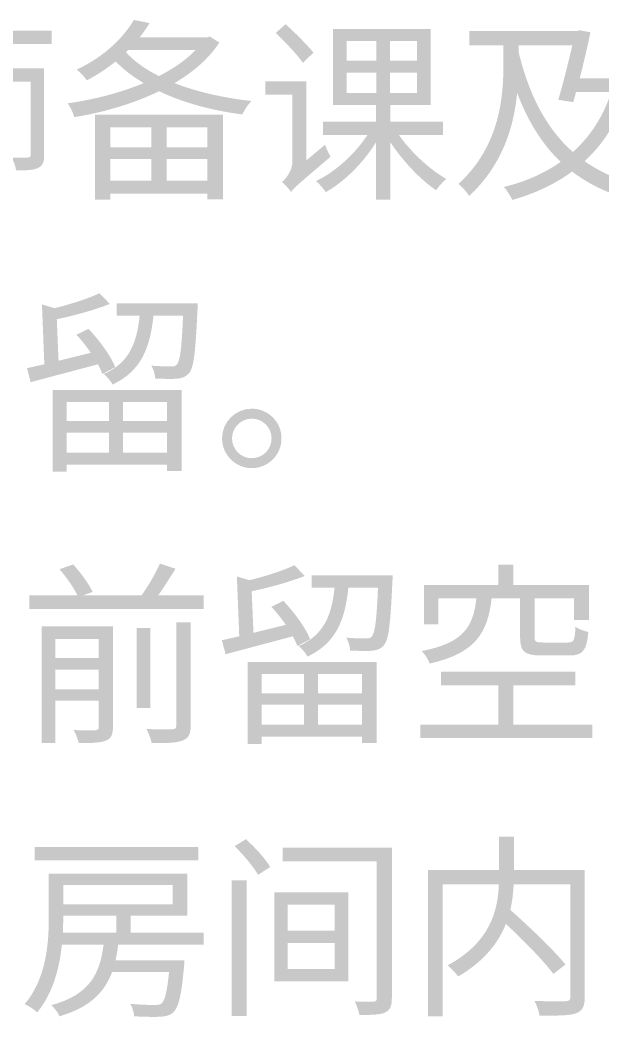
# Model space of a CAD drawing. Header units: millimetres. Extents: x -4600 to 229000, y -4300 to 19460.
# Drawn here: x 61449 to 62304, y 12170 to 13637 of the extents above; entities that cross this region are included whole.
import ezdxf

# ---------------------------------------------------------------- set-up
doc = ezdxf.new("R2010")
doc.units = ezdxf.units.MM
doc.header["$LTSCALE"] = 100
doc.layers.add('A-NOTE', color=7, linetype='Continuous', lineweight=18)

# ---------------------------------------------------------------- blocks, each defined once
blk = doc.blocks.new('A02_SHEET')
at = {"layer": 'A-NOTE'}
h = blk.add_hatch(color=256, dxfattribs=at)
edge = h.paths.add_edge_path()
edge.add_spline(control_points=[(21615.9, 13636.5), (21601.5, 13611.6), (21573.5, 13582.9), (21531.9, 13563.5)], knot_values=[0, 0, 0, 0, 1, 1, 1, 1], degree=3, periodic=0)
edge.add_spline(control_points=[(21531.9, 13563.5), (21536.8, 13560), (21543.4, 13552.9), (21546.8, 13547.7)], knot_values=[0, 0, 0, 0, 1, 1, 1, 1], degree=3, periodic=0)
edge.add_spline(control_points=[(21546.8, 13547.7), (21562.9, 13556), (21576.9, 13565.5), (21589.2, 13575.5)], knot_values=[0, 0, 0, 0, 1, 1, 1, 1], degree=3, periodic=0)
edge.add_spline(control_points=[(21589.2, 13575.5), (21601, 13563.5), (21614.7, 13552.9), (21630.5, 13543.7)], knot_values=[0, 0, 0, 0, 1, 1, 1, 1], degree=3, periodic=0)
edge.add_spline(control_points=[(21630.5, 13543.7), (21595.5, 13529.1), (21556, 13519.1), (21518.7, 13513.9)], knot_values=[0, 0, 0, 0, 1, 1, 1, 1], degree=3, periodic=0)
edge.add_spline(control_points=[(21518.7, 13513.9), (21522.5, 13509), (21526.8, 13499.6), (21528.5, 13493.6)], knot_values=[0, 0, 0, 0, 1, 1, 1, 1], degree=3, periodic=0)
edge.add_spline(control_points=[(21528.5, 13493.6), (21570, 13500.4), (21614.1, 13512.7), (21653.1, 13531.7)], knot_values=[0, 0, 0, 0, 1, 1, 1, 1], degree=3, periodic=0)
edge.add_spline(control_points=[(21653.1, 13531.7), (21688.9, 13514.5), (21731.3, 13503.3), (21775.4, 13497.6)], knot_values=[0, 0, 0, 0, 1, 1, 1, 1], degree=3, periodic=0)
edge.add_spline(control_points=[(21775.4, 13497.6), (21778.3, 13503.6), (21784, 13512.5), (21788.9, 13517.3)], knot_values=[0, 0, 0, 0, 1, 1, 1, 1], degree=3, periodic=0)
edge.add_spline(control_points=[(21788.9, 13517.3), (21748.2, 13521.9), (21709, 13530.5), (21675.7, 13543.7)], knot_values=[0, 0, 0, 0, 1, 1, 1, 1], degree=3, periodic=0)
edge.add_spline(control_points=[(21675.7, 13543.7), (21703, 13559.7), (21726.2, 13579.5), (21741.6, 13603.3)], knot_values=[0, 0, 0, 0, 1, 1, 1, 1], degree=3, periodic=0)
edge.add_line((21741.6, 13603.3), (21727.6, 13612.2))
edge.add_line((21727.6, 13612.2), (21723.9, 13611))
edge.add_line((21723.9, 13611), (21624.5, 13611))
edge.add_spline(control_points=[(21624.5, 13611), (21629.9, 13617.9), (21634.8, 13624.8), (21639.1, 13631.9)], knot_values=[0, 0, 0, 0, 1, 1, 1, 1], degree=3, periodic=0)
edge.add_line((21639.1, 13631.9), (21615.9, 13636.5))
edge = h.paths.add_edge_path(flags=0)
edge.add_spline(control_points=[(21706.4, 13592.1), (21692.6, 13577.5), (21674, 13564.9), (21652.8, 13554)], knot_values=[0, 0, 0, 0, 1, 1, 1, 1], degree=3, periodic=0)
edge.add_spline(control_points=[(21652.8, 13554), (21633.3, 13563.7), (21616.7, 13575.5), (21604.4, 13589)], knot_values=[0, 0, 0, 0, 1, 1, 1, 1], degree=3, periodic=0)
edge.add_line((21604.4, 13589), (21607.6, 13592.1))
edge.add_line((21607.6, 13592.1), (21706.4, 13592.1))
h = blk.add_hatch(color=256, dxfattribs=at)
edge = h.paths.add_edge_path()
edge.add_line((21343.7, 13565.5), (21343.7, 13413.3))
edge.add_line((21343.7, 13413.3), (21363.5, 13413.3))
edge.add_line((21363.5, 13413.3), (21363.5, 13546))
edge.add_line((21363.5, 13546), (21402.1, 13546))
edge.add_line((21402.1, 13546), (21402.1, 13372.7))
edge.add_line((21402.1, 13372.7), (21422.5, 13372.7))
edge.add_line((21422.5, 13372.7), (21422.5, 13546))
edge.add_line((21422.5, 13546), (21464.3, 13546))
edge.add_line((21464.3, 13546), (21464.3, 13438.3))
edge.add_spline(control_points=[(21464.3, 13438.3), (21464.3, 13435.1), (21463.2, 13434.2), (21460, 13434.2)], knot_values=[0, 0, 0, 0, 1, 1, 1, 1], degree=3, periodic=0)
edge.add_spline(control_points=[(21460, 13434.2), (21457.1, 13434), (21447.7, 13434), (21436.5, 13434.2)], knot_values=[0, 0, 0, 0, 1, 1, 1, 1], degree=3, periodic=0)
edge.add_spline(control_points=[(21436.5, 13434.2), (21439.1, 13429.1), (21442.3, 13420.8), (21442.8, 13415.3)], knot_values=[0, 0, 0, 0, 1, 1, 1, 1], degree=3, periodic=0)
edge.add_spline(control_points=[(21442.8, 13415.3), (21458.6, 13415.3), (21468.9, 13415.6), (21475.5, 13419.1)], knot_values=[0, 0, 0, 0, 1, 1, 1, 1], degree=3, periodic=0)
edge.add_spline(control_points=[(21475.5, 13419.1), (21482.4, 13422.2), (21484.1, 13427.9), (21484.1, 13438)], knot_values=[0, 0, 0, 0, 1, 1, 1, 1], degree=3, periodic=0)
edge.add_line((21484.1, 13438), (21484.1, 13565.5))
edge.add_line((21484.1, 13565.5), (21422.5, 13565.5))
edge.add_line((21422.5, 13565.5), (21422.5, 13601))
edge.add_line((21422.5, 13601), (21495.3, 13601))
edge.add_line((21495.3, 13601), (21495.3, 13620.8))
edge.add_line((21495.3, 13620.8), (21333.4, 13620.8))
edge.add_line((21333.4, 13620.8), (21333.4, 13601))
edge.add_line((21333.4, 13601), (21402.1, 13601))
edge.add_line((21402.1, 13601), (21402.1, 13565.5))
edge.add_line((21402.1, 13565.5), (21343.7, 13565.5))
h = blk.add_hatch(color=256, dxfattribs=at)
edge = h.paths.add_edge_path()
edge.add_spline(control_points=[(21824.4, 13617.3), (21838.8, 13604.1), (21856.2, 13585.2), (21864.5, 13573.5)], knot_values=[0, 0, 0, 0, 1, 1, 1, 1], degree=3, periodic=0)
edge.add_line((21864.5, 13573.5), (21880, 13588.4))
edge.add_spline(control_points=[(21880, 13588.4), (21871.1, 13599.6), (21853.1, 13617.6), (21839, 13630.2)], knot_values=[0, 0, 0, 0, 1, 1, 1, 1], degree=3, periodic=0)
edge.add_line((21839, 13630.2), (21824.4, 13617.3))
h = blk.add_hatch(color=256, dxfattribs=at)
edge = h.paths.add_edge_path()
edge.add_line((21908.9, 13623.3), (21908.9, 13511.3))
edge.add_line((21908.9, 13511.3), (21971.7, 13511.3))
edge.add_line((21971.7, 13511.3), (21971.7, 13487))
edge.add_line((21971.7, 13487), (21893.8, 13487))
edge.add_line((21893.8, 13487), (21893.8, 13467.5))
edge.add_line((21893.8, 13467.5), (21959.4, 13467.5))
edge.add_spline(control_points=[(21959.4, 13467.5), (21941.3, 13439.7), (21911.8, 13412.8), (21883.7, 13399.6)], knot_values=[0, 0, 0, 0, 1, 1, 1, 1], degree=3, periodic=0)
edge.add_spline(control_points=[(21883.7, 13399.6), (21888.3, 13395.9), (21894.6, 13388.4), (21898.1, 13383.3)], knot_values=[0, 0, 0, 0, 1, 1, 1, 1], degree=3, periodic=0)
edge.add_spline(control_points=[(21898.1, 13383.3), (21925, 13398.4), (21953.1, 13426.2), (21971.7, 13456.3)], knot_values=[0, 0, 0, 0, 1, 1, 1, 1], degree=3, periodic=0)
edge.add_line((21971.7, 13456.3), (21971.7, 13372.4))
edge.add_line((21971.7, 13372.4), (21992.9, 13372.4))
edge.add_line((21992.9, 13372.4), (21992.9, 13456.9))
edge.add_spline(control_points=[(21992.9, 13456.9), (22011.2, 13429.1), (22037.3, 13401.6), (22060.2, 13386.1)], knot_values=[0, 0, 0, 0, 1, 1, 1, 1], degree=3, periodic=0)
edge.add_spline(control_points=[(22060.2, 13386.1), (22063.9, 13391.6), (22070.2, 13398.7), (22075.4, 13402.7)], knot_values=[0, 0, 0, 0, 1, 1, 1, 1], degree=3, periodic=0)
edge.add_spline(control_points=[(22075.4, 13402.7), (22051.3, 13416.2), (22023.3, 13442), (22005.5, 13467.5)], knot_values=[0, 0, 0, 0, 1, 1, 1, 1], degree=3, periodic=0)
edge.add_line((22005.5, 13467.5), (22070.5, 13467.5))
edge.add_line((22070.5, 13467.5), (22070.5, 13487))
edge.add_line((22070.5, 13487), (21992.9, 13487))
edge.add_line((21992.9, 13487), (21992.9, 13511.3))
edge.add_line((21992.9, 13511.3), (22052.5, 13511.3))
edge.add_line((22052.5, 13511.3), (22052.5, 13623.3))
edge.add_line((22052.5, 13623.3), (21908.9, 13623.3))
h.paths.add_polyline_path([(21928.7, 13558.9), (21972.3, 13558.9), (21972.3, 13529.1), (21928.7, 13529.1), (21928.7, 13558.9)], flags=0)
h.paths.add_polyline_path([(21928.7, 13605.6), (21972.3, 13605.6), (21972.3, 13576.4), (21928.7, 13576.4), (21928.7, 13605.6)], flags=0)
h.paths.add_polyline_path([(21992.3, 13558.9), (22032.1, 13558.9), (22032.1, 13529.1), (21992.3, 13529.1), (21992.3, 13558.9)], flags=0)
h.paths.add_polyline_path([(21992.3, 13605.6), (22032.1, 13605.6), (22032.1, 13576.4), (21992.3, 13576.4), (21992.3, 13605.6)], flags=0)
h = blk.add_hatch(color=256, dxfattribs=at)
edge = h.paths.add_edge_path()
edge.add_line((22108.9, 13620.2), (22108.9, 13599.3))
edge.add_line((22108.9, 13599.3), (22159.3, 13599.3))
edge.add_line((22159.3, 13599.3), (22159.3, 13575.2))
edge.add_spline(control_points=[(22159.3, 13575.2), (22159.3, 13523.9), (22154.8, 13452.3), (22093.2, 13395.3)], knot_values=[0, 0, 0, 0, 1, 1, 1, 1], degree=3, periodic=0)
edge.add_spline(control_points=[(22093.2, 13395.3), (22098, 13391.6), (22105.8, 13383), (22108.9, 13377.5)], knot_values=[0, 0, 0, 0, 1, 1, 1, 1], degree=3, periodic=0)
edge.add_spline(control_points=[(22108.9, 13377.5), (22158.8, 13424.5), (22174.5, 13480.1), (22179.4, 13529.1)], knot_values=[0, 0, 0, 0, 1, 1, 1, 1], degree=3, periodic=0)
edge.add_spline(control_points=[(22179.4, 13529.1), (22194.9, 13488.4), (22215.2, 13454.6), (22243.3, 13427.9)], knot_values=[0, 0, 0, 0, 1, 1, 1, 1], degree=3, periodic=0)
edge.add_spline(control_points=[(22243.3, 13427.9), (22218.4, 13410.2), (22190, 13398.2), (22159.9, 13391)], knot_values=[0, 0, 0, 0, 1, 1, 1, 1], degree=3, periodic=0)
edge.add_spline(control_points=[(22159.9, 13391), (22164.2, 13386.1), (22169.7, 13377.5), (22172.2, 13371.8)], knot_values=[0, 0, 0, 0, 1, 1, 1, 1], degree=3, periodic=0)
edge.add_spline(control_points=[(22172.2, 13371.8), (22204.3, 13381), (22234.1, 13394.4), (22260.2, 13413.6)], knot_values=[0, 0, 0, 0, 1, 1, 1, 1], degree=3, periodic=0)
edge.add_spline(control_points=[(22260.2, 13413.6), (22284, 13395.3), (22312.3, 13381.5), (22346.7, 13372.4)], knot_values=[0, 0, 0, 0, 1, 1, 1, 1], degree=3, periodic=0)
edge.add_spline(control_points=[(22346.7, 13372.4), (22349.9, 13378.7), (22356.5, 13388.1), (22361.6, 13392.7)], knot_values=[0, 0, 0, 0, 1, 1, 1, 1], degree=3, periodic=0)
edge.add_spline(control_points=[(22361.6, 13392.7), (22328.9, 13400.4), (22301.7, 13412.5), (22278.5, 13428.8)], knot_values=[0, 0, 0, 0, 1, 1, 1, 1], degree=3, periodic=0)
edge.add_spline(control_points=[(22278.5, 13428.8), (22309.2, 13456.9), (22332.4, 13495), (22344.7, 13546)], knot_values=[0, 0, 0, 0, 1, 1, 1, 1], degree=3, periodic=0)
edge.add_line((22344.7, 13546), (22330.1, 13552))
edge.add_line((22330.1, 13552), (22326.4, 13550.9))
edge.add_line((22326.4, 13550.9), (22271.4, 13550.9))
edge.add_spline(control_points=[(22271.4, 13550.9), (22277.4, 13574.3), (22283.1, 13599), (22287.1, 13618.5)], knot_values=[0, 0, 0, 0, 1, 1, 1, 1], degree=3, periodic=0)
edge.add_line((22287.1, 13618.5), (22270.8, 13621.3))
edge.add_line((22270.8, 13621.3), (22267.1, 13620.2))
edge.add_line((22267.1, 13620.2), (22108.9, 13620.2))
edge = h.paths.add_edge_path(flags=0)
edge.add_spline(control_points=[(22261.3, 13442.3), (22220.9, 13478.1), (22196.3, 13528.2), (22181.4, 13589.8)], knot_values=[0, 0, 0, 0, 1, 1, 1, 1], degree=3, periodic=0)
edge.add_line((22181.4, 13589.8), (22181.4, 13599.3))
edge.add_line((22181.4, 13599.3), (22260.5, 13599.3))
edge.add_spline(control_points=[(22260.5, 13599.3), (22255, 13575.5), (22247, 13543.4), (22239.8, 13519.1)], knot_values=[0, 0, 0, 0, 1, 1, 1, 1], degree=3, periodic=0)
edge.add_line((22239.8, 13519.1), (22261.9, 13515.6))
edge.add_line((22261.9, 13515.6), (22265.9, 13530.5))
edge.add_line((22265.9, 13530.5), (22317.5, 13530.5))
edge.add_spline(control_points=[(22317.5, 13530.5), (22306, 13493.8), (22286.3, 13464.9), (22261.3, 13442.3)], knot_values=[0, 0, 0, 0, 1, 1, 1, 1], degree=3, periodic=0)
h = blk.add_hatch(color=256, dxfattribs=at)
edge = h.paths.add_edge_path()
edge.add_line((21809, 13546.3), (21809, 13526.5))
edge.add_line((21809, 13526.5), (21849.1, 13526.5))
edge.add_line((21849.1, 13526.5), (21849.1, 13429.1))
edge.add_spline(control_points=[(21849.1, 13429.1), (21849.1, 13414.2), (21839.3, 13403), (21833.6, 13398.2)], knot_values=[0, 0, 0, 0, 1, 1, 1, 1], degree=3, periodic=0)
edge.add_spline(control_points=[(21833.6, 13398.2), (21837.6, 13395), (21844.2, 13387.8), (21847.1, 13383.5)], knot_values=[0, 0, 0, 0, 1, 1, 1, 1], degree=3, periodic=0)
edge.add_spline(control_points=[(21847.1, 13383.5), (21850.8, 13389.3), (21858, 13395.3), (21905.2, 13435.4)], knot_values=[0, 0, 0, 0, 1, 1, 1, 1], degree=3, periodic=0)
edge.add_spline(control_points=[(21905.2, 13435.4), (21902.6, 13439.4), (21899.2, 13447.1), (21896.9, 13452.9)], knot_values=[0, 0, 0, 0, 1, 1, 1, 1], degree=3, periodic=0)
edge.add_line((21896.9, 13452.9), (21869.7, 13430.2))
edge.add_line((21869.7, 13430.2), (21869.7, 13546.3))
edge.add_line((21869.7, 13546.3), (21809, 13546.3))
h = blk.add_hatch(color=256, dxfattribs=at)
h.paths.add_polyline_path([(21558.9, 13497.3), (21558.9, 13372.1), (21581.2, 13372.1), (21581.2, 13381.2), (21723.9, 13381.2), (21723.9, 13372.7), (21747.1, 13372.7), (21747.1, 13497.3), (21558.9, 13497.3)])
h.paths.add_polyline_path([(21581.2, 13432), (21641.9, 13432), (21641.9, 13400.2), (21581.2, 13400.2), (21581.2, 13432)], flags=0)
h.paths.add_polyline_path([(21723.9, 13432), (21723.9, 13400.2), (21664, 13400.2), (21664, 13432), (21723.9, 13432)], flags=0)
h.paths.add_polyline_path([(21581.2, 13449.4), (21581.2, 13478.4), (21641.9, 13478.4), (21641.9, 13449.4), (21581.2, 13449.4)], flags=0)
h.paths.add_polyline_path([(21723.9, 13449.4), (21664, 13449.4), (21664, 13478.4), (21723.9, 13478.4), (21723.9, 13449.4)], flags=0)
h = blk.add_hatch(color=256, dxfattribs=at)
edge = h.paths.add_edge_path()
edge.add_spline(control_points=[(21531.6, 13173.5), (21539.1, 13165.8), (21546.2, 13156.6), (21552.8, 13147.1)], knot_values=[0, 0, 0, 0, 1, 1, 1, 1], degree=3, periodic=0)
edge.add_line((21552.8, 13147.1), (21505.3, 13135.4))
edge.add_line((21505.3, 13135.4), (21502.7, 13196.4))
edge.add_spline(control_points=[(21502.7, 13196.4), (21529.3, 13202.1), (21558.9, 13210.2), (21580.6, 13219)], knot_values=[0, 0, 0, 0, 1, 1, 1, 1], degree=3, periodic=0)
edge.add_line((21580.6, 13219), (21565.4, 13234.8))
edge.add_spline(control_points=[(21565.4, 13234.8), (21550, 13227.1), (21523.9, 13218.8), (21499.5, 13212.7)], knot_values=[0, 0, 0, 0, 1, 1, 1, 1], degree=3, periodic=0)
edge.add_line((21499.5, 13212.7), (21480.9, 13218.2))
edge.add_line((21480.9, 13218.2), (21484.4, 13130.2))
edge.add_line((21484.4, 13130.2), (21458.9, 13124.5))
edge.add_line((21458.9, 13124.5), (21464.3, 13103.9))
edge.add_line((21464.3, 13103.9), (21563.2, 13130.2))
edge.add_spline(control_points=[(21563.2, 13130.2), (21566, 13125.1), (21568.3, 13120.2), (21569.7, 13115.9)], knot_values=[0, 0, 0, 0, 1, 1, 1, 1], degree=3, periodic=0)
edge.add_line((21569.7, 13115.9), (21588.6, 13125.9))
edge.add_spline(control_points=[(21588.6, 13125.9), (21582.1, 13142.5), (21565.2, 13165.8), (21549.1, 13182.4)], knot_values=[0, 0, 0, 0, 1, 1, 1, 1], degree=3, periodic=0)
edge.add_line((21549.1, 13182.4), (21531.6, 13173.5))
h = blk.add_hatch(color=256, dxfattribs=at)
edge = h.paths.add_edge_path()
edge.add_line((21590.7, 13219.9), (21590.7, 13201.6))
edge.add_line((21590.7, 13201.6), (21624.5, 13201.6))
edge.add_spline(control_points=[(21624.5, 13201.6), (21620.5, 13162.6), (21609.8, 13132.5), (21571.7, 13115.9)], knot_values=[0, 0, 0, 0, 1, 1, 1, 1], degree=3, periodic=0)
edge.add_spline(control_points=[(21571.7, 13115.9), (21576.3, 13112.5), (21582.1, 13105.3), (21584.6, 13100.4)], knot_values=[0, 0, 0, 0, 1, 1, 1, 1], degree=3, periodic=0)
edge.add_spline(control_points=[(21584.6, 13100.4), (21627.6, 13120.5), (21639.9, 13155.4), (21644.8, 13201.6)], knot_values=[0, 0, 0, 0, 1, 1, 1, 1], degree=3, periodic=0)
edge.add_line((21644.8, 13201.6), (21688.3, 13201.6))
edge.add_spline(control_points=[(21688.3, 13201.6), (21686.3, 13153.1), (21683.8, 13134.8), (21679.2, 13129.9)], knot_values=[0, 0, 0, 0, 1, 1, 1, 1], degree=3, periodic=0)
edge.add_spline(control_points=[(21679.2, 13129.9), (21677.2, 13127.4), (21674.6, 13126.8), (21670.3, 13127.1)], knot_values=[0, 0, 0, 0, 1, 1, 1, 1], degree=3, periodic=0)
edge.add_spline(control_points=[(21670.3, 13127.1), (21665.7, 13127.1), (21654.3, 13127.1), (21641.7, 13128.2)], knot_values=[0, 0, 0, 0, 1, 1, 1, 1], degree=3, periodic=0)
edge.add_spline(control_points=[(21641.7, 13128.2), (21644.8, 13123.1), (21647.1, 13115.3), (21647.4, 13109.3)], knot_values=[0, 0, 0, 0, 1, 1, 1, 1], degree=3, periodic=0)
edge.add_spline(control_points=[(21647.4, 13109.3), (21660.3, 13108.7), (21672.9, 13108.5), (21679.8, 13109)], knot_values=[0, 0, 0, 0, 1, 1, 1, 1], degree=3, periodic=0)
edge.add_spline(control_points=[(21679.8, 13109), (21687.5, 13109.9), (21692.4, 13111.9), (21697.2, 13117.3)], knot_values=[0, 0, 0, 0, 1, 1, 1, 1], degree=3, periodic=0)
edge.add_spline(control_points=[(21697.2, 13117.3), (21704.1, 13125.4), (21706.7, 13148.3), (21709.5, 13210.7)], knot_values=[0, 0, 0, 0, 1, 1, 1, 1], degree=3, periodic=0)
edge.add_spline(control_points=[(21709.5, 13210.7), (21709.8, 13213.6), (21709.8, 13219.9), (21709.8, 13219.9)], knot_values=[0, 0, 0, 0, 1, 1, 1, 1], degree=3, periodic=0)
edge.add_line((21709.8, 13219.9), (21590.7, 13219.9))
h = blk.add_hatch(color=256, dxfattribs=at)
h.paths.add_polyline_path([(21496.7, 13092.4), (21496.7, 12972.1), (21517.3, 12972.1), (21517.3, 12982.7), (21664.9, 12982.7), (21664.9, 12973.2), (21686.3, 12973.2), (21686.3, 13092.4), (21496.7, 13092.4)])
h.paths.add_polyline_path([(21664.9, 13029.7), (21664.9, 13000.4), (21600.1, 13000.4), (21600.1, 13029.7), (21664.9, 13029.7)], flags=0)
h.paths.add_polyline_path([(21664.9, 13046.6), (21600.1, 13046.6), (21600.1, 13074.6), (21664.9, 13074.6), (21664.9, 13046.6)], flags=0)
h.paths.add_polyline_path([(21517.3, 13029.7), (21579.5, 13029.7), (21579.5, 13000.4), (21517.3, 13000.4), (21517.3, 13029.7)], flags=0)
h.paths.add_polyline_path([(21517.3, 13046.6), (21517.3, 13074.6), (21579.5, 13074.6), (21579.5, 13046.6), (21517.3, 13046.6)], flags=0)
h = blk.add_hatch(color=256, dxfattribs=at)
edge = h.paths.add_edge_path()
edge.add_spline(control_points=[(21789.2, 13064.9), (21765.4, 13064.9), (21745.6, 13045.4), (21745.6, 13021.4), (21745.6, 12997), (21765.4, 12977.5), (21789.2, 12977.5), (21813.5, 12977.5), (21833, 12997), (21833, 13021.4), (21833, 13045.4), (21813.5, 13064.9), (21789.2, 13064.9)], knot_values=[0, 0, 0, 0, 1, 1, 1, 2, 2, 2, 3, 3, 3, 4, 4, 4, 4], degree=3, periodic=0)
edge = h.paths.add_edge_path(flags=0)
edge.add_spline(control_points=[(21789.2, 12992.1), (21773.4, 12992.1), (21760.3, 13005), (21760.3, 13021.4), (21760.3, 13037.1), (21773.4, 13050.3), (21789.2, 13050.3), (21805.5, 13050.3), (21818.4, 13037.1), (21818.4, 13021.4), (21818.4, 13005), (21805.5, 12992.1), (21789.2, 12992.1)], knot_values=[0, 0, 0, 0, 1, 1, 1, 2, 2, 2, 3, 3, 3, 4, 4, 4, 4], degree=3, periodic=0)
h = blk.add_hatch(color=256, dxfattribs=at)
edge = h.paths.add_edge_path()
edge.add_spline(control_points=[(21654.3, 12837.1), (21648, 12823), (21637.1, 12804.1), (21627.3, 12790.4)], knot_values=[0, 0, 0, 0, 1, 1, 1, 1], degree=3, periodic=0)
edge.add_line((21627.3, 12790.4), (21541.4, 12790.4))
edge.add_line((21541.4, 12790.4), (21555.4, 12795.5))
edge.add_spline(control_points=[(21555.4, 12795.5), (21550, 12807), (21537.7, 12823.9), (21526.8, 12835.9)], knot_values=[0, 0, 0, 0, 1, 1, 1, 1], degree=3, periodic=0)
edge.add_line((21526.8, 12835.9), (21506.7, 12828.8))
edge.add_spline(control_points=[(21506.7, 12828.8), (21517, 12817), (21527.6, 12801.6), (21533.1, 12790.4)], knot_values=[0, 0, 0, 0, 1, 1, 1, 1], degree=3, periodic=0)
edge.add_line((21533.1, 12790.4), (21462.3, 12790.4))
edge.add_line((21462.3, 12790.4), (21462.3, 12770.6))
edge.add_line((21462.3, 12770.6), (21718.4, 12770.6))
edge.add_line((21718.4, 12770.6), (21718.4, 12790.4))
edge.add_line((21718.4, 12790.4), (21651.7, 12790.4))
edge.add_spline(control_points=[(21651.7, 12790.4), (21660, 12802.1), (21669.2, 12816.5), (21677.2, 12829.6)], knot_values=[0, 0, 0, 0, 1, 1, 1, 1], degree=3, periodic=0)
edge.add_line((21677.2, 12829.6), (21654.3, 12837.1))
h = blk.add_hatch(color=256, dxfattribs=at)
edge = h.paths.add_edge_path()
edge.add_spline(control_points=[(21818.1, 12773.5), (21825.6, 12765.8), (21832.7, 12756.6), (21839.3, 12747.1)], knot_values=[0, 0, 0, 0, 1, 1, 1, 1], degree=3, periodic=0)
edge.add_line((21839.3, 12747.1), (21791.8, 12735.4))
edge.add_line((21791.8, 12735.4), (21789.2, 12796.4))
edge.add_spline(control_points=[(21789.2, 12796.4), (21815.8, 12802.1), (21845.3, 12810.2), (21867.1, 12819)], knot_values=[0, 0, 0, 0, 1, 1, 1, 1], degree=3, periodic=0)
edge.add_line((21867.1, 12819), (21851.9, 12834.8))
edge.add_spline(control_points=[(21851.9, 12834.8), (21836.5, 12827.1), (21810.4, 12818.8), (21786, 12812.7)], knot_values=[0, 0, 0, 0, 1, 1, 1, 1], degree=3, periodic=0)
edge.add_line((21786, 12812.7), (21767.4, 12818.2))
edge.add_line((21767.4, 12818.2), (21770.9, 12730.2))
edge.add_line((21770.9, 12730.2), (21745.4, 12724.5))
edge.add_line((21745.4, 12724.5), (21750.8, 12703.9))
edge.add_line((21750.8, 12703.9), (21849.6, 12730.2))
edge.add_spline(control_points=[(21849.6, 12730.2), (21852.5, 12725.1), (21854.8, 12720.2), (21856.2, 12715.9)], knot_values=[0, 0, 0, 0, 1, 1, 1, 1], degree=3, periodic=0)
edge.add_line((21856.2, 12715.9), (21875.1, 12725.9))
edge.add_spline(control_points=[(21875.1, 12725.9), (21868.6, 12742.5), (21851.7, 12765.8), (21835.6, 12782.4)], knot_values=[0, 0, 0, 0, 1, 1, 1, 1], degree=3, periodic=0)
edge.add_line((21835.6, 12782.4), (21818.1, 12773.5))
h = blk.add_hatch(color=256, dxfattribs=at)
edge = h.paths.add_edge_path()
edge.add_line((22042.5, 12805.9), (22042.5, 12748))
edge.add_line((22042.5, 12748), (22063.7, 12748))
edge.add_line((22063.7, 12748), (22063.7, 12786.1))
edge.add_line((22063.7, 12786.1), (22119.5, 12786.1))
edge.add_spline(control_points=[(22119.5, 12786.1), (22114.7, 12744.3), (22100.9, 12720.5), (22039, 12708.5)], knot_values=[0, 0, 0, 0, 1, 1, 1, 1], degree=3, periodic=0)
edge.add_spline(control_points=[(22039, 12708.5), (22043.6, 12704.2), (22049, 12695.6), (22050.8, 12690.1)], knot_values=[0, 0, 0, 0, 1, 1, 1, 1], degree=3, periodic=0)
edge.add_spline(control_points=[(22050.8, 12690.1), (22118.7, 12705.6), (22135.9, 12735.4), (22141.9, 12786.1)], knot_values=[0, 0, 0, 0, 1, 1, 1, 1], degree=3, periodic=0)
edge.add_line((22141.9, 12786.1), (22183.7, 12786.1))
edge.add_line((22183.7, 12786.1), (22183.7, 12729.1))
edge.add_spline(control_points=[(22183.7, 12729.1), (22183.7, 12707.9), (22189.7, 12702.1), (22215.2, 12702.1), (22220.4, 12702.1), (22250.7, 12702.1), (22256.5, 12702.1), (22275.7, 12702.1), (22281.7, 12709.3), (22284, 12736.5)], knot_values=[0, 0, 0, 0, 1, 1, 1, 2, 2, 2, 3, 3, 3, 3], degree=3, periodic=0)
edge.add_spline(control_points=[(22284, 12736.5), (22278.2, 12738), (22269.6, 12740.8), (22265.1, 12744.3)], knot_values=[0, 0, 0, 0, 1, 1, 1, 1], degree=3, periodic=0)
edge.add_spline(control_points=[(22265.1, 12744.3), (22264.2, 12723.9), (22262.5, 12721.1), (22254.2, 12721.1), (22247.6, 12721.1), (22222.4, 12721.1), (22217.2, 12721.1), (22206.6, 12721.1), (22204.9, 12722.2), (22204.9, 12729.1)], knot_values=[0, 0, 0, 0, 1, 1, 1, 2, 2, 2, 3, 3, 3, 3], degree=3, periodic=0)
edge.add_line((22204.9, 12729.1), (22204.9, 12786.1))
edge.add_line((22204.9, 12786.1), (22263.1, 12786.1))
edge.add_line((22263.1, 12786.1), (22263.1, 12754.3))
edge.add_line((22263.1, 12754.3), (22285.1, 12754.3))
edge.add_line((22285.1, 12754.3), (22285.1, 12805.9))
edge.add_line((22285.1, 12805.9), (22173.7, 12805.9))
edge.add_line((22173.7, 12805.9), (22173.7, 12835.7))
edge.add_line((22173.7, 12835.7), (22151.6, 12835.7))
edge.add_line((22151.6, 12835.7), (22151.6, 12805.9))
edge.add_line((22151.6, 12805.9), (22042.5, 12805.9))
h = blk.add_hatch(color=256, dxfattribs=at)
edge = h.paths.add_edge_path()
edge.add_line((21877.1, 12819.9), (21877.1, 12801.6))
edge.add_line((21877.1, 12801.6), (21911, 12801.6))
edge.add_spline(control_points=[(21911, 12801.6), (21906.9, 12762.6), (21896.3, 12732.5), (21858.2, 12715.9)], knot_values=[0, 0, 0, 0, 1, 1, 1, 1], degree=3, periodic=0)
edge.add_spline(control_points=[(21858.2, 12715.9), (21862.8, 12712.5), (21868.6, 12705.3), (21871.1, 12700.4)], knot_values=[0, 0, 0, 0, 1, 1, 1, 1], degree=3, periodic=0)
edge.add_spline(control_points=[(21871.1, 12700.4), (21914.1, 12720.5), (21926.4, 12755.4), (21931.3, 12801.6)], knot_values=[0, 0, 0, 0, 1, 1, 1, 1], degree=3, periodic=0)
edge.add_line((21931.3, 12801.6), (21974.8, 12801.6))
edge.add_spline(control_points=[(21974.8, 12801.6), (21972.8, 12753.1), (21970.3, 12734.8), (21965.7, 12729.9)], knot_values=[0, 0, 0, 0, 1, 1, 1, 1], degree=3, periodic=0)
edge.add_spline(control_points=[(21965.7, 12729.9), (21963.7, 12727.4), (21961.1, 12726.8), (21956.8, 12727.1)], knot_values=[0, 0, 0, 0, 1, 1, 1, 1], degree=3, periodic=0)
edge.add_spline(control_points=[(21956.8, 12727.1), (21952.2, 12727.1), (21940.8, 12727.1), (21928.1, 12728.2)], knot_values=[0, 0, 0, 0, 1, 1, 1, 1], degree=3, periodic=0)
edge.add_spline(control_points=[(21928.1, 12728.2), (21931.3, 12723.1), (21933.6, 12715.3), (21933.9, 12709.3)], knot_values=[0, 0, 0, 0, 1, 1, 1, 1], degree=3, periodic=0)
edge.add_spline(control_points=[(21933.9, 12709.3), (21946.8, 12708.7), (21959.4, 12708.5), (21966.2, 12709)], knot_values=[0, 0, 0, 0, 1, 1, 1, 1], degree=3, periodic=0)
edge.add_spline(control_points=[(21966.2, 12709), (21974, 12709.9), (21978.9, 12711.9), (21983.7, 12717.3)], knot_values=[0, 0, 0, 0, 1, 1, 1, 1], degree=3, periodic=0)
edge.add_spline(control_points=[(21983.7, 12717.3), (21990.6, 12725.4), (21993.2, 12748.3), (21996, 12810.7)], knot_values=[0, 0, 0, 0, 1, 1, 1, 1], degree=3, periodic=0)
edge.add_spline(control_points=[(21996, 12810.7), (21996.3, 12813.6), (21996.3, 12819.9), (21996.3, 12819.9)], knot_values=[0, 0, 0, 0, 1, 1, 1, 1], degree=3, periodic=0)
edge.add_line((21996.3, 12819.9), (21877.1, 12819.9))
h = blk.add_hatch(color=256, dxfattribs=at)
edge = h.paths.add_edge_path()
edge.add_line((21480.4, 12744.8), (21480.4, 12573.5))
edge.add_line((21480.4, 12573.5), (21500.7, 12573.5))
edge.add_line((21500.7, 12573.5), (21500.7, 12635.4))
edge.add_line((21500.7, 12635.4), (21564.3, 12635.4))
edge.add_line((21564.3, 12635.4), (21564.3, 12597))
edge.add_spline(control_points=[(21564.3, 12597), (21564.3, 12593.3), (21563.2, 12592.1), (21559.1, 12592.1)], knot_values=[0, 0, 0, 0, 1, 1, 1, 1], degree=3, periodic=0)
edge.add_spline(control_points=[(21559.1, 12592.1), (21555.4, 12591.8), (21542.2, 12591.8), (21527.6, 12592.4)], knot_values=[0, 0, 0, 0, 1, 1, 1, 1], degree=3, periodic=0)
edge.add_spline(control_points=[(21527.6, 12592.4), (21530.5, 12587), (21533.6, 12578.7), (21535.1, 12573.2)], knot_values=[0, 0, 0, 0, 1, 1, 1, 1], degree=3, periodic=0)
edge.add_spline(control_points=[(21535.1, 12573.2), (21554.3, 12573.2), (21567.2, 12573.5), (21574.9, 12577)], knot_values=[0, 0, 0, 0, 1, 1, 1, 1], degree=3, periodic=0)
edge.add_spline(control_points=[(21574.9, 12577), (21582.9, 12580.1), (21585.2, 12585.8), (21585.2, 12596.7)], knot_values=[0, 0, 0, 0, 1, 1, 1, 1], degree=3, periodic=0)
edge.add_line((21585.2, 12596.7), (21585.2, 12744.8))
edge.add_line((21585.2, 12744.8), (21480.4, 12744.8))
h.paths.add_polyline_path([(21564.3, 12681.2), (21564.3, 12652.3), (21500.7, 12652.3), (21500.7, 12681.2), (21564.3, 12681.2)], flags=0)
h.paths.add_polyline_path([(21564.3, 12698.1), (21500.7, 12698.1), (21500.7, 12726.5), (21564.3, 12726.5), (21564.3, 12698.1)], flags=0)
for points in [[(21620.2, 12742.3), (21620.2, 12624.8), (21640.2, 12624.8), (21640.2, 12742.3), (21620.2, 12742.3)], [(22037.3, 12600.4), (22037.3, 12580.7), (22289.7, 12580.7), (22289.7, 12600.4), (22173.7, 12600.4), (22173.7, 12658.3), (22264.8, 12658.3), (22264.8, 12678.1), (22067.4, 12678.1), (22067.4, 12658.3), (22151.6, 12658.3), (22151.6, 12600.4), (22037.3, 12600.4)], [(21470.3, 12420.2), (21470.3, 12400.7), (21711, 12400.7), (21711, 12420.2), (21470.3, 12420.2)], [(21759.7, 12371.2), (21759.7, 12172.1), (21781.7, 12172.1), (21781.7, 12371.2), (21759.7, 12371.2)]]:
    blk.add_hatch(color=256, dxfattribs=at).paths.add_polyline_path(points)
h = blk.add_hatch(color=256, dxfattribs=at)
edge = h.paths.add_edge_path()
edge.add_line((21678.3, 12750.9), (21678.3, 12599))
edge.add_spline(control_points=[(21678.3, 12599), (21678.3, 12594.7), (21676.9, 12593.6), (21672.3, 12593.6)], knot_values=[0, 0, 0, 0, 1, 1, 1, 1], degree=3, periodic=0)
edge.add_spline(control_points=[(21672.3, 12593.6), (21667.4, 12593.3), (21652, 12593.3), (21634.5, 12593.9)], knot_values=[0, 0, 0, 0, 1, 1, 1, 1], degree=3, periodic=0)
edge.add_spline(control_points=[(21634.5, 12593.9), (21637.6, 12588.1), (21641.1, 12579), (21642.2, 12573.2)], knot_values=[0, 0, 0, 0, 1, 1, 1, 1], degree=3, periodic=0)
edge.add_spline(control_points=[(21642.2, 12573.2), (21664.3, 12572.9), (21678.9, 12573.5), (21687.5, 12577), (21696.4, 12580.4), (21699.5, 12586.4), (21699.5, 12598.7)], knot_values=[0, 0, 0, 0, 1, 1, 1, 2, 2, 2, 2], degree=3, periodic=0)
edge.add_line((21699.5, 12598.7), (21699.5, 12750.9))
edge.add_line((21699.5, 12750.9), (21678.3, 12750.9))
h = blk.add_hatch(color=256, dxfattribs=at)
h.paths.add_polyline_path([(21783.2, 12692.4), (21783.2, 12572.1), (21803.8, 12572.1), (21803.8, 12582.7), (21951.4, 12582.7), (21951.4, 12573.2), (21972.8, 12573.2), (21972.8, 12692.4), (21783.2, 12692.4)])
h.paths.add_polyline_path([(21951.4, 12629.7), (21951.4, 12600.4), (21886.6, 12600.4), (21886.6, 12629.7), (21951.4, 12629.7)], flags=0)
h.paths.add_polyline_path([(21951.4, 12646.6), (21886.6, 12646.6), (21886.6, 12674.6), (21951.4, 12674.6), (21951.4, 12646.6)], flags=0)
h.paths.add_polyline_path([(21803.8, 12629.7), (21866, 12629.7), (21866, 12600.4), (21803.8, 12600.4), (21803.8, 12629.7)], flags=0)
h.paths.add_polyline_path([(21803.8, 12646.6), (21803.8, 12674.6), (21866, 12674.6), (21866, 12646.6), (21803.8, 12646.6)], flags=0)
h = blk.add_hatch(color=256, dxfattribs=at)
edge = h.paths.add_edge_path()
edge.add_line((22048.5, 12386.7), (22048.5, 12171.5))
edge.add_line((22048.5, 12171.5), (22069.7, 12171.5))
edge.add_line((22069.7, 12171.5), (22069.7, 12365.5))
edge.add_line((22069.7, 12365.5), (22152.5, 12365.5))
edge.add_spline(control_points=[(22152.5, 12365.5), (22151, 12327.6), (22140.4, 12280.4), (22077.1, 12246.3)], knot_values=[0, 0, 0, 0, 1, 1, 1, 1], degree=3, periodic=0)
edge.add_spline(control_points=[(22077.1, 12246.3), (22082.3, 12242.6), (22089.4, 12234.5), (22092.6, 12230)], knot_values=[0, 0, 0, 0, 1, 1, 1, 1], degree=3, periodic=0)
edge.add_spline(control_points=[(22092.6, 12230), (22131.3, 12252.6), (22151.9, 12279.8), (22162.8, 12307.3)], knot_values=[0, 0, 0, 0, 1, 1, 1, 1], degree=3, periodic=0)
edge.add_spline(control_points=[(22162.8, 12307.3), (22189.1, 12283), (22218.1, 12253.2), (22232.7, 12233.7)], knot_values=[0, 0, 0, 0, 1, 1, 1, 1], degree=3, periodic=0)
edge.add_line((22232.7, 12233.7), (22250.5, 12247.7))
edge.add_spline(control_points=[(22250.5, 12247.7), (22232.7, 12269.2), (22197.7, 12302.7), (22169.4, 12327.9)], knot_values=[0, 0, 0, 0, 1, 1, 1, 1], degree=3, periodic=0)
edge.add_spline(control_points=[(22169.4, 12327.9), (22172.2, 12340.8), (22173.7, 12353.4), (22174.2, 12365.5)], knot_values=[0, 0, 0, 0, 1, 1, 1, 1], degree=3, periodic=0)
edge.add_line((22174.2, 12365.5), (22257.6, 12365.5))
edge.add_line((22257.6, 12365.5), (22257.6, 12200.7))
edge.add_spline(control_points=[(22257.6, 12200.7), (22257.6, 12195.6), (22256.2, 12193.9), (22250.5, 12193.6)], knot_values=[0, 0, 0, 0, 1, 1, 1, 1], degree=3, periodic=0)
edge.add_spline(control_points=[(22250.5, 12193.6), (22244.7, 12193.6), (22225.2, 12193.3), (22204.9, 12194.1)], knot_values=[0, 0, 0, 0, 1, 1, 1, 1], degree=3, periodic=0)
edge.add_spline(control_points=[(22204.9, 12194.1), (22208, 12188.1), (22211.5, 12178.4), (22212.3, 12172.4)], knot_values=[0, 0, 0, 0, 1, 1, 1, 1], degree=3, periodic=0)
edge.add_spline(control_points=[(22212.3, 12172.4), (22238.1, 12172.4), (22255.9, 12172.4), (22265.9, 12175.8)], knot_values=[0, 0, 0, 0, 1, 1, 1, 1], degree=3, periodic=0)
edge.add_spline(control_points=[(22265.9, 12175.8), (22275.7, 12179.5), (22278.8, 12186.4), (22278.8, 12200.4)], knot_values=[0, 0, 0, 0, 1, 1, 1, 1], degree=3, periodic=0)
edge.add_line((22278.8, 12200.4), (22278.8, 12386.7))
edge.add_line((22278.8, 12386.7), (22174.5, 12386.7))
edge.add_line((22174.5, 12386.7), (22174.5, 12435.7))
edge.add_line((22174.5, 12435.7), (22152.8, 12435.7))
edge.add_line((22152.8, 12435.7), (22152.8, 12386.7))
edge.add_line((22152.8, 12386.7), (22048.5, 12386.7))
h = blk.add_hatch(color=256, dxfattribs=at)
edge = h.paths.add_edge_path()
edge.add_spline(control_points=[(21764, 12421.6), (21777.2, 12409), (21792.1, 12391), (21798.6, 12379.5)], knot_values=[0, 0, 0, 0, 1, 1, 1, 1], degree=3, periodic=0)
edge.add_line((21798.6, 12379.5), (21816.4, 12391))
edge.add_spline(control_points=[(21816.4, 12391), (21809.5, 12403), (21794.1, 12419.9), (21780.6, 12431.9)], knot_values=[0, 0, 0, 0, 1, 1, 1, 1], degree=3, periodic=0)
edge.add_line((21780.6, 12431.9), (21764, 12421.6))
h = blk.add_hatch(color=256, dxfattribs=at)
edge = h.paths.add_edge_path()
edge.add_line((21834.5, 12419.6), (21834.5, 12399.3))
edge.add_line((21834.5, 12399.3), (21973.1, 12399.3))
edge.add_line((21973.1, 12399.3), (21973.1, 12198.2))
edge.add_spline(control_points=[(21973.1, 12198.2), (21973.1, 12194.4), (21972, 12193.3), (21968.3, 12193)], knot_values=[0, 0, 0, 0, 1, 1, 1, 1], degree=3, periodic=0)
edge.add_spline(control_points=[(21968.3, 12193), (21964.5, 12193), (21952.8, 12192.7), (21940.8, 12193.3)], knot_values=[0, 0, 0, 0, 1, 1, 1, 1], degree=3, periodic=0)
edge.add_spline(control_points=[(21940.8, 12193.3), (21943.6, 12187.8), (21946.5, 12178.7), (21947.6, 12173.5)], knot_values=[0, 0, 0, 0, 1, 1, 1, 1], degree=3, periodic=0)
edge.add_spline(control_points=[(21947.6, 12173.5), (21965.1, 12173.5), (21977.4, 12173.5), (21985.2, 12177)], knot_values=[0, 0, 0, 0, 1, 1, 1, 1], degree=3, periodic=0)
edge.add_spline(control_points=[(21985.2, 12177), (21992.6, 12180.7), (21995.2, 12186.1), (21995.2, 12198.2)], knot_values=[0, 0, 0, 0, 1, 1, 1, 1], degree=3, periodic=0)
edge.add_line((21995.2, 12198.2), (21995.2, 12419.6))
edge.add_line((21995.2, 12419.6), (21834.5, 12419.6))
h.paths.add_polyline_path([(21822.7, 12353.7), (21822.7, 12223.1), (21931.3, 12223.1), (21931.3, 12353.7), (21822.7, 12353.7)], flags=0)
h.paths.add_polyline_path([(21842.2, 12279.5), (21911, 12279.5), (21911, 12240.8), (21842.2, 12240.8), (21842.2, 12279.5)], flags=0)
h.paths.add_polyline_path([(21842.2, 12335.7), (21911, 12335.7), (21911, 12297.6), (21842.2, 12297.6), (21842.2, 12335.7)], flags=0)
h = blk.add_hatch(color=256, dxfattribs=at)
edge = h.paths.add_edge_path()
edge.add_line((21491, 12381.2), (21491, 12317.3))
edge.add_spline(control_points=[(21491, 12317.3), (21491, 12278.7), (21487.2, 12226.5), (21455.4, 12189.3)], knot_values=[0, 0, 0, 0, 1, 1, 1, 1], degree=3, periodic=0)
edge.add_spline(control_points=[(21455.4, 12189.3), (21460.9, 12187.3), (21470, 12181), (21473.8, 12177.2)], knot_values=[0, 0, 0, 0, 1, 1, 1, 1], degree=3, periodic=0)
edge.add_spline(control_points=[(21473.8, 12177.2), (21497, 12205), (21506.7, 12242.6), (21510.2, 12276.9)], knot_values=[0, 0, 0, 0, 1, 1, 1, 1], degree=3, periodic=0)
edge.add_line((21510.2, 12276.9), (21571.5, 12276.9))
edge.add_spline(control_points=[(21571.5, 12276.9), (21566, 12234.2), (21551.7, 12203.6), (21494.7, 12187.8)], knot_values=[0, 0, 0, 0, 1, 1, 1, 1], degree=3, periodic=0)
edge.add_spline(control_points=[(21494.7, 12187.8), (21499, 12184.1), (21504.7, 12176.4), (21506.7, 12171.5)], knot_values=[0, 0, 0, 0, 1, 1, 1, 1], degree=3, periodic=0)
edge.add_spline(control_points=[(21506.7, 12171.5), (21551.4, 12184.7), (21572.9, 12206.7), (21584.1, 12236.8)], knot_values=[0, 0, 0, 0, 1, 1, 1, 1], degree=3, periodic=0)
edge.add_line((21584.1, 12236.8), (21667.7, 12236.8))
edge.add_spline(control_points=[(21667.7, 12236.8), (21664.9, 12207.3), (21661.4, 12194.7), (21657.1, 12190.7)], knot_values=[0, 0, 0, 0, 1, 1, 1, 1], degree=3, periodic=0)
edge.add_spline(control_points=[(21657.1, 12190.7), (21654.5, 12188.4), (21651.7, 12188.1), (21646.5, 12188.1), (21641.1, 12188.1), (21626.2, 12188.4), (21610.7, 12189.8)], knot_values=[0, 0, 0, 0, 1, 1, 1, 2, 2, 2, 2], degree=3, periodic=0)
edge.add_spline(control_points=[(21610.7, 12189.8), (21613.9, 12184.7), (21616.2, 12177), (21616.4, 12171.5)], knot_values=[0, 0, 0, 0, 1, 1, 1, 1], degree=3, periodic=0)
edge.add_spline(control_points=[(21616.4, 12171.5), (21632.5, 12170.6), (21648, 12170.4), (21655.4, 12170.9), (21663.7, 12171.5), (21669.4, 12172.9), (21674.6, 12177.8)], knot_values=[0, 0, 0, 0, 1, 1, 1, 2, 2, 2, 2], degree=3, periodic=0)
edge.add_spline(control_points=[(21674.6, 12177.8), (21681.8, 12185.3), (21686.1, 12203), (21689.8, 12245.4)], knot_values=[0, 0, 0, 0, 1, 1, 1, 1], degree=3, periodic=0)
edge.add_spline(control_points=[(21689.8, 12245.4), (21690.1, 12248), (21690.4, 12254), (21690.4, 12254)], knot_values=[0, 0, 0, 0, 1, 1, 1, 1], degree=3, periodic=0)
edge.add_line((21690.4, 12254), (21588.9, 12254))
edge.add_spline(control_points=[(21588.9, 12254), (21590.7, 12261.2), (21592.1, 12268.9), (21592.9, 12276.9)], knot_values=[0, 0, 0, 0, 1, 1, 1, 1], degree=3, periodic=0)
edge.add_line((21592.9, 12276.9), (21718.4, 12276.9))
edge.add_line((21718.4, 12276.9), (21718.4, 12294.4))
edge.add_line((21718.4, 12294.4), (21611.3, 12294.4))
edge.add_line((21611.3, 12294.4), (21611.3, 12319.6))
edge.add_line((21611.3, 12319.6), (21694.4, 12319.6))
edge.add_line((21694.4, 12319.6), (21694.4, 12381.2))
edge.add_line((21694.4, 12381.2), (21491, 12381.2))
h.paths.add_polyline_path([(21512.2, 12364.6), (21673.2, 12364.6), (21673.2, 12336.2), (21512.2, 12336.2), (21512.2, 12364.6)], flags=0)
edge = h.paths.add_edge_path(flags=0)
edge.add_line((21512.2, 12319.6), (21590.1, 12319.6))
edge.add_line((21590.1, 12319.6), (21590.1, 12294.4))
edge.add_line((21590.1, 12294.4), (21511.6, 12294.4))
edge.add_spline(control_points=[(21511.6, 12294.4), (21511.9, 12302.4), (21512.2, 12309.9), (21512.2, 12317)], knot_values=[0, 0, 0, 0, 1, 1, 1, 1], degree=3, periodic=0)
edge.add_line((21512.2, 12317), (21512.2, 12319.6))

msp = doc.modelspace()

# ---------------------------------------------------------------- block references
msp.add_blockref('A02_SHEET', (40000, 0))

doc.saveas('drawing.dxf')
